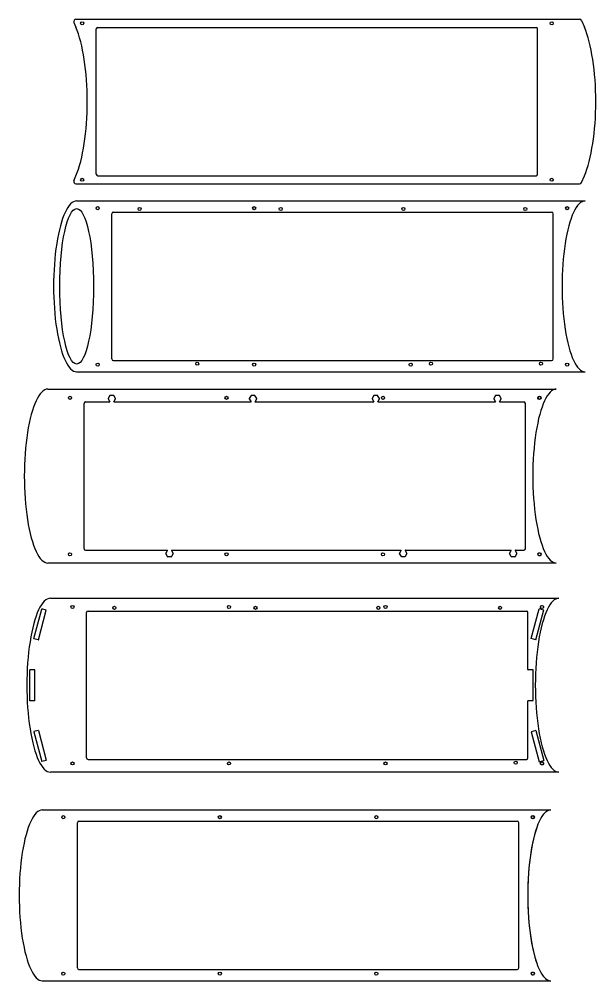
# Model space of a CAD drawing. Header units: millimetres. Extents: x -1211 to -100, y -1155 to 1320.
# Drawn here: x -475 to -100, y -531 to 93 of the extents above; entities that cross this region are included whole.
import ezdxf

# ---------------------------------------------------------------- set-up
doc = ezdxf.new("R2010")
doc.units = ezdxf.units.MM
doc.layers.get('0').update_dxf_attribs({"lineweight": 25, "true_color": 0xffffff})
doc.layers.add('Plate', color=7, linetype='Continuous', lineweight=25, true_color=0x000000)

msp = doc.modelspace()

# ---------------------------------------------------------------- linework, layer by layer
for p, q in [((-439.49, 91.38), (-438.17, 88.29)), ((-438.11, 93.46), (-111, 93.46)), ((-423.97, 88.15), (-139.17, 88.15)), ((-109.62, 92.55), (-107.81, 88.29)), ((-424.97, -7.15), (-424.97, 87.15)), ((-138.17, -7.15), (-138.17, 87.15)), ((-439.49, -11.38), (-438.17, -8.29)), ((-423.97, -8.15), (-139.17, -8.15)), ((-109.62, -12.55), (-107.81, -8.29)), ((-438.11, -13.46), (-111, -13.46)), ((-437.68, -24.54), (-107.32, -24.54)), ((-414.9, -127.15), (-414.9, -32.85)), ((-413.9, -31.85), (-129.1, -31.85)), ((-128.1, -127.15), (-128.1, -32.85)), ((-413.9, -128.15), (-129.1, -128.15)), ((-437.68, -135.46), (-107.32, -135.46)), ((-456.41, -146.74), (-126.05, -146.74)), ((-432.9, -250.35), (-432.9, -156.05)), ((-431.9, -155.05), (-416.19, -155.05)), ((-416.04, -150.9), (-417.2, -152.9)), ((-417.2, -153), (-416.1, -154.9)), ((-413.64, -150.85), (-415.95, -150.85)), ((-412.4, -152.9), (-413.56, -150.9)), ((-413.5, -154.9), (-412.4, -153)), ((-413.41, -155.05), (-324.49, -155.05)), ((-324.34, -150.9), (-325.5, -152.9)), ((-325.5, -153), (-324.4, -154.9)), ((-321.95, -150.85), (-324.26, -150.85)), ((-320.71, -152.9), (-321.86, -150.9)), ((-321.8, -154.9), (-320.71, -153)), ((-321.72, -155.05), (-244.74, -155.05)), ((-244.59, -150.9), (-245.75, -152.9)), ((-245.75, -153), (-244.65, -154.9)), ((-242.19, -150.85), (-244.5, -150.85)), ((-240.95, -152.9), (-242.11, -150.9)), ((-242.05, -154.9), (-240.95, -153)), ((-241.96, -155.05), (-165.59, -155.05)), ((-165.44, -150.9), (-166.6, -152.9)), ((-166.6, -153), (-165.5, -154.9)), ((-163.05, -150.85), (-165.36, -150.85)), ((-161.81, -152.9), (-162.96, -150.9)), ((-162.9, -154.9), (-161.81, -153)), ((-162.82, -155.05), (-147.1, -155.05)), ((-146.1, -250.35), (-146.1, -156.05)), ((-431.9, -251.35), (-378.73, -251.35)), ((-379.74, -253.4), (-378.64, -251.5)), ((-378.58, -255.5), (-379.74, -253.5)), ((-376.19, -255.55), (-378.5, -255.55)), ((-374.95, -253.5), (-376.1, -255.5)), ((-376.04, -251.5), (-374.95, -253.4)), ((-375.96, -251.35), (-226.86, -251.35)), ((-227.87, -253.4), (-226.77, -251.5)), ((-226.71, -255.5), (-227.87, -253.5)), ((-224.32, -255.55), (-226.63, -255.55)), ((-223.07, -253.5), (-224.23, -255.5)), ((-224.17, -251.5), (-223.07, -253.4)), ((-224.09, -251.35), (-155.42, -251.35)), ((-156.43, -253.4), (-155.33, -251.5)), ((-155.27, -255.5), (-156.43, -253.5)), ((-152.88, -255.55), (-155.19, -255.55)), ((-151.64, -253.5), (-152.79, -255.5)), ((-152.73, -251.5), (-151.64, -253.4)), ((-152.65, -251.35), (-147.1, -251.35)), ((-126.05, -259.66), (-456.41, -259.66)), ((-454.77, -282.54), (-124.41, -282.54)), ((-431.26, -386.15), (-431.26, -291.85)), ((-430.26, -290.85), (-145.46, -290.85)), ((-144.46, -328.85), (-144.46, -291.85)), ((-144.46, -386.15), (-144.46, -349.15)), ((-430.26, -387.15), (-145.46, -387.15)), ((-124.41, -395.47), (-454.77, -395.47)), ((-460, -420), (-129.63, -420)), ((-131.4, -420.38), (-131.63, -420.49)), ((-437.22, -522.61), (-437.22, -428.31)), ((-436.22, -427.31), (-151.42, -427.31)), ((-150.42, -522.61), (-150.42, -428.31)), ((-436.22, -523.61), (-151.42, -523.61)), ((-131.4, -530.55), (-131.63, -530.44)), ((-460, -530.93), (-129.63, -530.93))]:
    msp.add_line(p, q)
for centre in [(-434.09, 90.8), (-129.05, 90.8), (-434.09, -10.8), (-129.05, -10.8), (-424.02, -29.2), (-396.8, -29.75), (-322.34, -29.2), (-305.1, -29.75), (-225.35, -29.75), (-146.2, -29.75), (-118.98, -29.2), (-424.02, -130.8), (-359.34, -130.25), (-322.34, -130.8), (-220.66, -130.8), (-207.47, -130.25), (-136.03, -130.25), (-118.98, -130.8), (-442.02, -152.4), (-340.34, -152.4), (-238.66, -152.4), (-136.98, -152.4), (-136.98, -152.4), (-136.98, -152.4), (-442.02, -254), (-340.34, -254), (-238.66, -254), (-136.98, -254), (-136.98, -254), (-136.98, -254), (-440.38, -288.2), (-338.7, -288.2), (-237.02, -288.2), (-135.34, -288.2), (-135.34, -288.2), (-135.34, -288.2), (-413.16, -288.75), (-321.46, -288.75), (-241.71, -288.75), (-162.56, -288.75), (-440.38, -389.8), (-338.7, -389.8), (-237.02, -389.8), (-152.39, -389.25), (-135.34, -389.8), (-135.34, -389.8), (-135.34, -389.8), (-446.34, -424.67), (-344.66, -424.67), (-242.98, -424.67), (-141.3, -424.67), (-141.3, -424.67), (-141.3, -424.67), (-446.34, -526.26), (-344.66, -526.26), (-242.98, -526.26), (-141.3, -526.26), (-141.3, -526.26), (-141.3, -526.26)]:
    msp.add_circle(centre, 1)
for centre, radius, start, end in [((-438.11, 91.96), 1.5, 90, 203.07384), ((-423.97, 87.15), 1, 90, 180), ((-139.17, 87.15), 1, 360, 90), ((-111, 91.96), 1.5, 23.07384, 90), ((-438.11, -11.96), 1.5, 156.92616, 270), ((-423.97, -7.15), 1, 180, 270), ((-139.17, -7.15), 1, 270, 360), ((-111, -11.96), 1.5, 270, 336.92616), ((-413.9, -32.85), 1, 90, 180), ((-129.1, -32.85), 1, 360, 90), ((-413.9, -127.15), 1, 180, 270), ((-129.1, -127.15), 1, 270, 360), ((-431.9, -156.05), 1, 90, 180), ((-417.11, -152.95), 0.1, 149.99184, 209.99184), ((-416.19, -154.95), 0.1, 270, 29.99184), ((-415.95, -150.95), 0.1, 89.99184, 149.99184), ((-413.64, -150.95), 0.1, 29.99184, 89.99184), ((-413.41, -154.95), 0.1, 149.99184, 270), ((-412.49, -152.95), 0.1, 329.99184, 29.99184), ((-325.41, -152.95), 0.1, 149.99184, 209.99184), ((-324.49, -154.95), 0.1, 270, 29.99184), ((-324.26, -150.95), 0.1, 89.99184, 149.99184), ((-321.95, -150.95), 0.1, 29.99184, 89.99184), ((-321.72, -154.95), 0.1, 149.99184, 270), ((-320.79, -152.95), 0.1, 329.99184, 29.99184), ((-245.66, -152.95), 0.1, 149.99184, 209.99184), ((-244.74, -154.95), 0.1, 270, 29.99184), ((-244.5, -150.95), 0.1, 89.99184, 149.99184), ((-242.19, -150.95), 0.1, 29.99184, 89.99184), ((-241.96, -154.95), 0.1, 149.99184, 270), ((-241.04, -152.95), 0.1, 329.99184, 29.99184), ((-166.51, -152.95), 0.1, 149.99184, 209.99184), ((-165.59, -154.95), 0.1, 270, 29.99184), ((-165.36, -150.95), 0.1, 89.99184, 149.99184), ((-163.05, -150.95), 0.1, 29.99184, 89.99184), ((-162.82, -154.95), 0.1, 149.99184, 270), ((-161.89, -152.95), 0.1, 329.99184, 29.99184), ((-147.1, -156.05), 1, 360, 90), ((-136.98, -152.4), 1, 267.85344, 627.85344), ((-431.9, -250.35), 1, 180, 270), ((-379.65, -253.45), 0.1, 150.00816, 210.00816), ((-378.73, -251.45), 0.1, 330.00816, 90), ((-378.5, -255.45), 0.1, 210.00816, 270.00816), ((-376.19, -255.45), 0.1, 270.00816, 330.00816), ((-375.96, -251.45), 0.1, 90, 210.00816), ((-375.03, -253.45), 0.1, 330.00816, 30.00816), ((-227.78, -253.45), 0.1, 150.00816, 210.00816), ((-226.86, -251.45), 0.1, 330.00816, 90), ((-226.63, -255.45), 0.1, 210.00816, 270.00816), ((-224.32, -255.45), 0.1, 270.00816, 330.00816), ((-224.09, -251.45), 0.1, 90, 210.00816), ((-223.16, -253.45), 0.1, 330.00816, 30.00816), ((-156.34, -253.45), 0.1, 150.00816, 210.00816), ((-155.42, -251.45), 0.1, 330.00816, 90), ((-155.19, -255.45), 0.1, 210.00816, 270.00816), ((-152.88, -255.45), 0.1, 270.00816, 330.00816), ((-152.65, -251.45), 0.1, 90, 210.00816), ((-151.72, -253.45), 0.1, 330.00816, 30.00816), ((-147.1, -250.35), 1, 270, 360), ((-136.98, -254), 1, 117.8536, 477.8536), ((-135.34, -288.2), 1, 267.85344, 627.85344), ((-430.26, -291.85), 1, 90, 180), ((-145.46, -291.85), 1, 360, 90), ((-144.36, -328.85), 0.1, 180, 270), ((-141.28, -329.05), 0.1, 0, 90), ((-144.36, -349.15), 0.1, 90, 180), ((-141.28, -348.95), 0.1, 270, 0), ((-430.26, -386.15), 1, 180, 270), ((-145.46, -386.15), 1, 270, 360), ((-135.34, -389.8), 1, 117.8536, 477.8536), ((-141.3, -424.67), 1, 267.85344, 627.85344), ((-436.22, -428.31), 1, 90, 180), ((-151.42, -428.31), 1, 360, 90), ((-436.22, -522.61), 1, 180, 270), ((-151.42, -522.61), 1, 270, 360), ((-141.3, -526.26), 1, 117.8536, 477.8536)]:
    msp.add_arc(centre, radius, start, end)
for centre, major_axis, ratio, start_param, end_param in [((-447.76, 40), (0, 58.46), 0.29078, 3.740536, 5.684242), ((-117.39, 40), (0, 58.46), 0.29078, 3.740536, 5.684242), ((-437.68, -80), (0, 55.46), 0.270448, 0, 3.141593), ((-437.68, -80), (0, 55.46), 0.270448, 0, 3.141593), ((-107.32, -80), (0, 55.46), 0.270448, 0, 3.141593), ((-107.32, -80), (0, 55.46), 0.270448, 0, 3.141593), ((-456.41, -203.2), (0, 56.46), 0.270448, 0, 3.141593), ((-456.41, -203.2), (0, 56.46), 0.270448, 0, 3.141593), ((-126.05, -203.2), (0, 56.46), 0.270448, 0, 3.141593), ((-126.05, -203.2), (0, 56.46), 0.270448, 0, 3.141593), ((-126.05, -203.2), (0, 56.46), 0.270448, 0, 3.141593), ((-454.77, -339), (0, 56.46), 0.270448, 0, 3.141593), ((-454.77, -339), (0, 56.46), 0.270448, 0, 3.141593), ((-124.41, -339), (0, 56.46), 0.270448, 0, 3.141593), ((-124.41, -339), (0, 56.46), 0.270448, 0, 3.141593), ((-124.41, -339), (0, 56.46), 0.270448, 0, 3.141593), ((-460, -475.46), (0, 55.46), 0.270448, 0, 3.141593), ((-129.63, -475.46), (0, 55.46), 0.270448, 0, 3.141593), ((-129.63, -475.46), (0, 55.46), 0.270448, 0, 3.141593), ((-129.63, -475.46), (0, 55.46), 0.270448, 0.133137, 3.008457)]:
    msp.add_ellipse(centre, major_axis=major_axis, ratio=ratio, start_param=start_param, end_param=end_param)
msp.add_ellipse((-437.68, -80), major_axis=(0, -50.46), ratio=0.217979)
at = {"layer": 'Plate'}
for p, q in [((-465.54, -308.75), (-460.39, -289.53)), ((-462.55, -309.56), (-457.4, -290.33)), ((-457.47, -290.21), (-460.27, -289.46)), ((-142.29, -308.72), (-137.08, -289.3)), ((-139.29, -309.52), (-134.09, -290.1)), ((-136.06, -289.57), (-137.08, -289.3)), ((-136.06, -289.57), (-134.09, -290.1)), ((-462.67, -309.63), (-465.47, -308.88)), ((-139.29, -309.52), (-142.29, -308.72)), ((-468.04, -349.05), (-468.04, -328.95)), ((-464.94, -328.95), (-468.04, -328.95)), ((-468.04, -348.95), (-468.04, -329.05)), ((-465.04, -328.95), (-467.94, -328.95)), ((-464.94, -349.05), (-464.94, -328.95)), ((-464.94, -348.95), (-464.94, -329.05)), ((-141.28, -328.95), (-144.36, -328.95)), ((-141.18, -348.95), (-141.18, -329.05)), ((-464.94, -349.05), (-468.04, -349.05)), ((-465.04, -349.05), (-467.94, -349.05)), ((-141.28, -349.05), (-144.36, -349.05)), ((-462.67, -368.38), (-465.47, -369.13)), ((-465.54, -369.25), (-460.39, -388.47)), ((-462.55, -368.45), (-457.4, -387.67)), ((-139.29, -368.48), (-142.29, -369.29)), ((-142.29, -369.29), (-137.08, -388.7)), ((-139.29, -368.48), (-134.09, -387.9)), ((-457.47, -387.79), (-460.27, -388.54)), ((-137.08, -388.7), (-134.09, -387.9))]:
    msp.add_line(p, q, dxfattribs=at)
for centre, start, end in [((-460.3, -289.56), 75, 165), ((-457.5, -290.31), 345, 75), ((-465.45, -308.78), 165, 255), ((-462.65, -309.53), 255, 345), ((-467.94, -329.05), 90, 180), ((-465.04, -329.05), 0, 90), ((-467.94, -348.95), 180, 270), ((-465.04, -348.95), 270, 0), ((-462.65, -368.47), 15, 105), ((-465.45, -369.22), 105, 195), ((-460.3, -388.44), 195, 285), ((-457.5, -387.69), 285, 15)]:
    msp.add_arc(centre, 0.1, start, end, dxfattribs=at)

doc.saveas('drawing.dxf')
